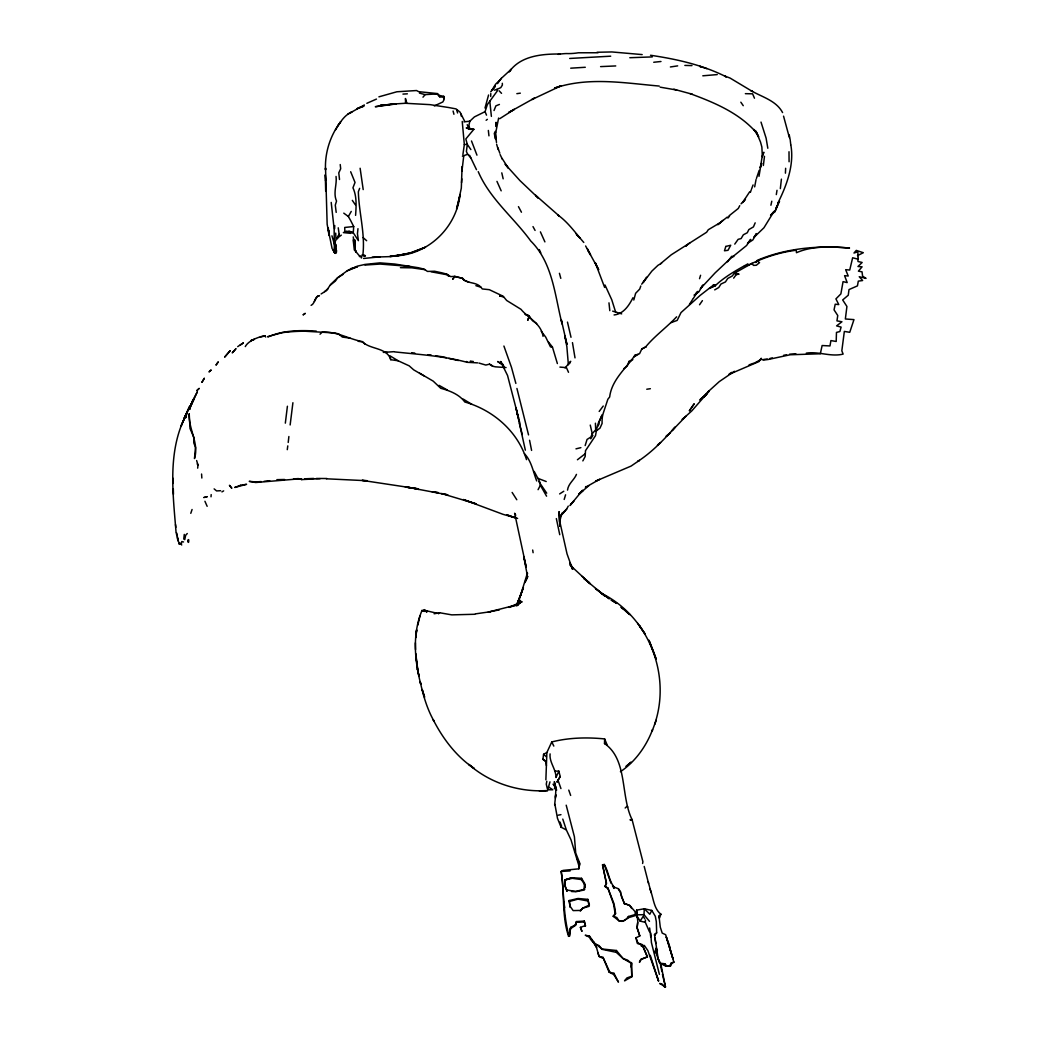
<?xml version="1.0" encoding="UTF-8"?>
<svg xmlns="http://www.w3.org/2000/svg" width="1039" height="1039" viewBox="0 0 1039 1039"><rect width="100%" height="100%" fill="white"/><g stroke="black" fill="none" stroke-linecap="round" stroke-linejoin="round"><path stroke-width="1.5" d="M193.773 438.263L193.773 442.874L195.527 447.354L194.488 458.55C199.319 443.185 188.332 429.159 189.202 413.73L190.02 428.484L194.202 438.237M655.102 935.113L654.518 934.477L656.661 932.827L656.323 921.658L655.297 916.281L651.804 910.437L644.284 908.774L636.608 910.164L636.855 917.463M336.039 176.448C337.104 184.838 332.935 192.916 336.532 201.085L335.285 205.138L336.194 212.385M188.436 542.111L188.462 539.618L188.046 541.826M443.705 98.822L443.731 96.328L439.107 95.38L437.601 93.588L418.665 91.666L416.535 90.536L396.898 91.77L378.91 96.835M559.761 526.072L559.8 521.604L567.021 553.826L572.502 569.203L569.814 563.164L573.346 568.697L570.138 565.164L590.191 583.749L582.1 576.359M789.082 161.759L789.004 151.746M550.086 753.898C549.137 762.353 556.086 769.055 555.982 777.497L558.852 771.133L554.904 771.12M363.949 256.451L365.364 255.711L362.845 255.217C365.39 233.84 358.962 213.047 358.351 191.786L359.637 188.345M599.126 423.899L596.957 427.717L595.49 435.705L585.502 450.679L585.165 456.498L582.853 460.9M659.401 974.348L651.401 942.49L650.791 933.061M426.613 612.348L426.016 610.919L424.159 611.413L423.743 609.984L422.353 611.062L422.107 610.231C412.184 633.543 414.535 660.272 420.769 684.259L420.211 681.649C423.146 695.351 427.159 709.182 434.146 721.378L433.263 719.832C442.939 738.755 456.355 756.522 474.148 768.444L471.797 766.613M642.609 863.487L642.907 861.682L632.102 819.693C620.296 795.913 627.985 759.743 604.503 743.508L604.62 738.924C587.087 737.171 568.891 737.586 551.774 741.95L546.865 752.509L545.878 779.834M581.554 878.319L581.398 879.565L584.58 884.501L584.347 889.955L584.71 883.553L581.554 878.319L571.931 877.708L564.671 879.994L564.904 886.033L567.086 891.345L564.982 885.41L564.8 879.981L571.931 877.708M490.694 96.484L490.798 93.471M559.839 526.202L559.06 511.604L559.553 522.098L561.865 513.175M463.732 155.928L461.939 171.227M635.115 914.554L628.439 916.489L626.205 919.346L628.283 917.736L635.842 915.45L635.232 911.826L629.816 905.54L624.517 903.449L621.582 896.982L620.634 891.904L618.348 888.722L614.179 887.163C608.724 880.527 608.646 871.435 604.114 864.24L610.997 883.163M781.406 179.137L780.341 188.617M785.419 173.162L785.64 168.292M631.803 976.777L631.387 962.595L631.803 976.777L624.556 980.842L626.907 977.972L631.881 976.153M649.479 921.32L643.998 914.671L644.284 908.774L649.804 914.255L651.804 910.437M650.713 936.788L649.648 927.97M568.385 364.806L566.852 346.558L564.787 335.805L566.904 344.078M334.571 228.905L334.766 225.554M461.55 182.682L461.784 178.812M566.203 805.186L574.411 836.746L575.71 853.006L579.801 863.318L578.84 868.825L563.047 870.409L561.177 871.435C564.852 892.969 561.515 915.398 568.567 936.308L569.411 936.256L570.684 927.385L575.32 924.97L576.554 921.567L584.282 921.074L585.425 926.152L584.282 921.074M462.238 121.446L464.329 144.551L462.887 154.668M331.207 202.423L334.142 228.931L334.376 249.698L334.922 245.957L331.935 235.827M461.861 169.902L462.069 166.772L461.316 188.137L458.991 199.02L460.056 194.566C456.55 227.112 428.782 254.399 395.885 255.815L412.002 252.581L425.483 247.204L410.613 252.737M616.283 952.347L616.4 950.49L601.906 948.971L598.945 945.529L595.074 943.957L589.503 936.139L585.256 935.217L589.386 937.087C591.905 943.1 598.074 944.711 601.867 949.282L616.283 952.347L623.075 958.542L631.218 963.179L627.491 960.075L623.075 958.542L616.4 950.49M292.907 402.729L290.141 424.964M343.766 213.138L348.364 216.515L350.701 220.645L353.702 226.541L353.26 232.762L358.403 240.658L357.455 233.671L357.974 228.684M555.397 798.121L555.917 788.575L554.307 781.705L556.151 788.705L553.164 784.068L556.151 787.848M570.684 927.385L569.411 936.256M211.021 496.798L211.177 494.616M649.453 931.723L645.297 922.294L645.466 920.125M585.282 887.111L584.1 882.929M197.67 468.16L197.955 465.043L196.631 460.537M495.733 132.745L498.616 118.043M555.501 796.965L555.722 794.64L554.644 804.822M637.634 922.541L637.089 928.009L639.816 935.983L637.128 927.697L637.829 921.892L636.608 910.164M285.335 423.146L287.413 406.236M288.219 442.458L288.881 436.523M183.734 539.137L184.28 534.423M287.284 449.666L287.777 445.9M542.916 759.288L545.93 761.496L542.916 759.288L543.579 754.275L546.865 752.509M575.32 924.97L576.554 921.567L575.71 925.255L570.06 928.983M588.827 904.943L587.853 899.371L578.009 898.488L569.112 900.566L570.099 906.255L573.138 910.593L580.411 910.437L582.684 908.19L589.386 905.021L587.853 899.371M589.386 937.087L589.503 936.139M607.802 887.877L613.815 903.216L614.971 908.58L615.543 913.372L613.192 916.242L616.802 917.515L619.244 921.281L623.231 921.048L625.79 919.372C620.361 924.216 617.335 919.021 613.192 916.242L615.296 914.32L613.581 904.164L607.802 887.877L605.153 886.54L606.503 883.124L602.503 864.643L606.425 883.747L604.997 885.942M609.101 972.127L613.971 973.322L618.452 982.141L613.815 974.569L609.101 972.127L602.997 957.361L599.048 956.425L596.49 947.516L591.204 938.801M614.179 887.163L614.023 888.423L612.503 885.786M618.348 888.722L620.517 892.839M613.815 974.569L613.971 973.322M631.66 908.463L629.816 905.54L624.517 903.449M628.283 917.736L628.439 916.489M639.699 936.009L635.998 937.736L636.946 942.165M642.167 944.607L647.44 956.997L642.167 944.607L637.881 943.061L635.998 937.736M660.791 914.151C653.414 908.216 653.531 897.384 649.985 889.072M658.986 916.06L659.414 918.216L660.908 914.125L658.986 916.06L660.284 927.165L662.207 933.1L665.648 934.697L672.934 958.737L666.376 937.373M664.635 987.05L662.246 984.167L659.648 983.439L665.48 986.998L662.44 974.361M671.311 964.114L673.947 961.984L671.22 963.062L670.402 966.166L666.09 966.14L659.817 963.205L656.622 954.633L656.479 948.893M631.154 967.127L631.712 963.231M578.879 868.786L579.606 863.967L577.255 858.98M355.585 215.359C356.208 206.371 356.961 196.319 352.948 187.799L355.026 182.435L350.675 171.747M776.315 194.592L777.003 190.306M694.039 295.128L698.922 291.751L702.909 285.05L700.403 288.66L715.118 272.88L729.547 259.295L746.586 245.503L750.729 239.399L747.522 243.373L752.82 239.97L756.47 233.593L753.807 237.528L763.951 227.762L774.081 211.32L770.561 215.294L774.938 211.657L779.523 201.293L777.704 203.293M754.665 186.877L756.041 179.565M190.046 407.275L189.63 409.483L191.436 403.989M546.8 781.289L546.267 784.159L547.631 789.796L552.787 789.77L548.54 786.939L549.982 781.848M218.268 361.897L215.995 365.131L217.93 362.221M760.314 167.889L762.301 155.707L763.834 152.239L762.353 156.72L761.873 147.07L760.496 142.018L755.937 131.109L758.665 136.836L753.989 129.459L756.444 132.758C739.326 112.939 714.092 102.445 690.117 93.627L692.325 94.185M488.564 95.004L485.005 108.03M417.834 625.062L419.912 616.062M654.518 934.477L658.207 959.049L659.817 963.205L664.83 963.776L664.505 965.361L666.363 965.906M184.734 539.683L185.669 535.254L187.267 533.527M620.413 771.717C635.258 761.743 646.271 746.223 652.557 729.677L652.167 730.794C673.337 680.493 651.063 617.854 601.841 593.516L609.361 598.815L595.477 588.555L604.763 595.957L583.645 578.255L588.957 582.528L584.827 578.866M763.353 165.474L764.483 156.344M770.912 205.228L771.795 201.215M502.318 83.289L502.369 85.094L500.785 87.627L496.954 89.38L497.369 90.861L487.356 104.575L485.057 111.654L474.407 116.913L469.836 121.199L468.966 125.148L469.797 129.317L473.862 129.317L465.836 138.953L467.29 144.356L470.862 149.577M641.777 349.026L646.154 346.688L641.777 349.026L639.543 353.728L635.024 355.208C626.153 368.248 611.698 379.767 609.659 396.989L607.867 399.236L603.529 412.34A26.676 15.468 71.5 0 0 602.101 423.393L600.023 428.094L596.035 431.107M758.99 176.331L760.327 168.409M615.296 914.32L615.543 913.372M671.22 963.062L670.402 966.166L670.012 965.01M760.444 167.76L761.665 163.266L760.171 167.279M516.292 605.815L519.565 598.854L517.37 603.373L520.552 595.009L517.11 604.451L523.396 587.567L520.201 596.386L527.474 572.957L526.734 578.593L526.734 572.242L523.708 556.41L526.176 566.982L514.63 513.253L515.76 515.253M564.19 499.46L565.58 494.811M756.444 178.396L759.171 170.383M699.533 278.686L700.585 275.27M633.79 300.024L635.634 293.297L639.725 289.063L640.79 285.998M365.364 255.711L362.26 254.711L361.416 257.997L360.364 255.919L359.429 256.659M547.631 789.796L548.54 786.939M750.418 192.293L751.223 189.838M190.786 513.331L192.072 509.487M654.83 724.261L656.193 720.196M517.045 604.802L519.11 598.724L517.11 604.451M777.653 203.501C786.445 186.046 794.432 165.019 790.848 145.083M424.042 610.958L424.509 609.633L427.198 611.529L426.86 610.867L437.211 613.296M567.515 490.109C568.359 483.434 574.151 480.122 576.463 474.381M585.165 445.562L587.048 439.445L590.84 437.081L592.243 433.692L595.685 429.795L595.412 423.211M751.574 188.981L753.067 184.955M774.938 211.657L777.536 205.047L775.834 208.423M337.285 238.918L339.156 234.256L338.246 227.814M494.019 110.524L495.889 105.861L499.421 104.445M597.308 426.185L602.113 414.925L598.334 423.172M193.176 399.755C186.085 415.392 195.072 395.976 193.215 400.431L189.475 408.95M321.103 293.959L326.519 290.543L330.675 284.439L337.532 277.842L347.273 270.75L357.403 266.14L364.936 264.438L379.949 262.867L394.781 264.049L418.34 267.724L424.211 269.166L427.445 271.413L434.549 271.244L442.185 272.893L446.692 274.127L448.835 276.179L446.861 274.725L431.12 271.776M191.566 404.431L197.358 391.729L191.786 402.327M755.171 222.84L753.444 226.892L748.833 229.593L747.288 232.736L743.353 234.775L741.119 238.554L738.145 239.334L734.768 244.113M188.877 408.483L189.903 406.132M560.19 776.51L557.073 781.977L560.19 776.51L558.852 771.133M184.812 417.717L185.487 416.197C167.331 452.069 173.019 493.759 176.059 532.371M524.812 582.723L527.786 576.398L525.059 582.165M184.228 418.925L181.176 425.821L189.189 407.028M188.371 409.665L184.033 418.535L189.838 406.223M569.489 363.702L570.684 361.286L565.099 367.936M646.492 277.205L643.089 282.621L651.856 271.114L658.012 265.283L661.583 263.218M739.742 205.67L738.287 208.462L729.118 215.774M538.072 489.681L540.384 485.278L539.657 481.68L534.176 471.394M566.593 509.188L568.268 506.097M339.156 234.256L336.87 238.463L341.324 235.126M434.328 105.939L442.809 101.965L444.069 99.692L443.731 96.328M314.375 301.466L317.038 296.673L319.454 295.608C314.661 295.842 315.181 303.7 311.103 305.362M193.215 400.431L193.605 399.729M348.364 216.515L351.247 211.411M334.922 245.957L336.571 250.789L336.285 252.984L335.09 253.36L336.142 246.191L334.74 242.321L335.987 240.113L335.701 233.126M578.996 865.994L571.034 839.889L566.346 829.914L561.06 827.187L561.605 826.226L559.995 822.07M632.959 297.751C628.985 305.505 623.595 313.908 614.088 314.96M635.024 355.208L634.102 356.819L638.128 354.416M359.624 256.126L355.377 251.035L354.65 240.1L355.26 250.178L354.325 249.996L353.273 240.645M749.651 191.838L742.547 202.579L745.431 199.254L741.054 203.826M590.775 438.809L592.905 435.315M190.631 405.067L192.215 402.535M335.493 129.862C339.766 122.992 344.065 115.212 351.922 111.952L347.935 114.043M693.299 298.466L697.753 291.427L695.896 293.284M689.428 304.401L692.87 299.024M645.297 922.294L640.115 921.112L643.258 916.255L644.725 918.84M517.357 605.607L520.643 600.646L516.786 605.555M699.546 304.765L702.416 300.635M645.868 346.649C654.973 335.701 666.739 327.389 676.623 316.817M337.896 125.628L340.623 121.836C330.22 135.512 324.713 152.772 325.519 169.941L325.532 167.98L327.155 224.281L329.272 235.645L328.48 230.177L328.701 233.515M586.074 486.46L585.412 487.382L599.607 479.317L595.646 481.148L631.076 466.082L639.44 460.355L637.738 461.446C651.921 452.277 663.895 439.692 675.155 427.094L671.986 430.756L685.87 416.288L682.116 419.379M733.664 278.14L736.222 274.621L739.041 274.166L734.495 273.192L732.144 276.075L727.742 278.452L725.43 281.946L720.962 284.037L718.767 287.504L714.689 289.881M671.064 322.622L677.168 320.415L681.013 312.583L700.247 295.323L709.585 288.076L715.364 285.595L714.819 284.777L713.274 285.141L709.364 288.439L715.364 285.595C724.69 276.764 736.404 270.205 747.885 263.88L747.742 265.465C762.938 257.828 779.237 252.295 796.251 250.243L796.471 252.711C812.732 245.516 831.953 246.672 849.525 248.048C818.628 245.243 786.276 248.126 757.405 260.269L755.86 262.542L756.847 260.906L759.561 262.594L756.34 265.257L753.444 265.4L752.028 263.322L734.495 273.192L736.222 274.621M599.178 411.444L603.243 406.028M727.482 261.828L731.664 256.321L733.794 256.581M501.356 78.328L497.317 83.497L501.356 78.328L511.292 69.197L509.214 71.86C520.422 55.807 541.761 53.924 559.865 54.002M641.686 284.179L645.44 279.348M699.598 400.002L707.182 393.313L691.805 410.886L683.22 418.626M734.417 371.287L719.274 381.612L708.053 391.755M518.435 604.49L520.24 602.282L518.877 603.516L522.098 601.724L508.811 607.399M245.282 346.597C250.659 336.376 275.478 333.805 260.308 337.039M580.32 911.06L582.684 908.19L589.23 906.281M490.72 91.731L495.278 86.237L491.785 90.497L495.616 84.133L499.395 80.847M422.99 97.185L425.12 94.614L432.679 94.172L437.341 94.211L439.757 96.835L443.965 97.224M654.518 935.399L656.661 932.827M727.897 218.073L729.534 216.125M560.333 516.24L566.671 509.097L562.619 513.058L565.255 510.759M446.692 274.127L450.744 276.621L454.796 276.348L452.679 279.257L454.796 276.348L462.524 278.296L464.472 280.335L468.901 282.192M569.892 505.577L582.632 490.252L578.866 494.265L588.944 485.577M709.364 390.768L700.883 399.275M707.182 393.313L704 396.976L709.195 391.209M570.606 504.668L573.71 501.11L570.606 504.668L572.645 502.331M236.074 348.623L232.229 352.87L235.515 349.26M499.733 118.693L514.331 109.342L508.772 112.433L534.514 98.082L531.929 99.536L560.995 85.821L554.605 88.068M660.57 263.672L671.259 254.789L706.637 232.242L708.286 229.736L720.248 222.632L727.339 217.034M560.8 515.344L563.632 512.617M237.71 346.649L239.619 345.312M625.179 808.017L626.894 806.407L627.777 806.965M320.025 334.22L322.142 332.233C336.493 331.116 348.675 339.065 362.403 341.61L364.741 343.935M559.644 493.928L563.774 491.239M438.458 613.802L439.614 612.75L451.796 614.867L474.771 614.27M578.866 494.265L583.126 490.642M660.544 442.523L657.44 445.173L659.869 443.108M720.248 222.632L717.819 224.684L722.884 220.385M577.424 459.758L585.217 453.744M669.467 433.51L666.168 436.263L670.545 432.627M324.584 291.608L328.155 288.621M330.415 285.05L335.376 281.05L337.532 277.842L342.948 274.426M690.039 242.697L685.896 246.035L686.831 245.295M486.135 120.29L487.343 119.329M623.79 368.689L627.192 366.04L629.348 361.04L628.543 362.624L631.543 360.338M350.039 338.117L342.376 337.065L338.714 333.935L334.701 332.961L304.778 331.207A136.603 93.341 7.4 0 0 282.348 332.623L267.62 336.636M857.474 255.62L863.305 252.711L856.292 250.399L853.98 253.022L857.85 251.815L858.214 259.218L852.642 257.763L849.733 270.036L845.642 269.698L848.227 276.023L844.564 275.66L847.201 282.595L843.058 281.647L840.876 293.894L835.914 298.881L838.772 304.583L835.213 304.206L834.057 309.869L837.759 315.518L836.953 320.869L841.928 321.765L836.603 325.869L841.109 327.103L839.876 331.545L836.473 332.415L836.2 341.467L830.914 340.584L829.979 345.935L822.122 345.532L820.329 353.779L790.172 354.767L768.211 359.481L763.34 360.078L761.457 359.26L755.327 362.559M568.567 936.308L569.45 935.944M356.169 250.893L355.832 252.204M316.246 331.103C300.076 330.025 282.92 330.324 268.062 336.935M729.287 373.923L731.82 372.352M350.442 112.731L364.351 104.952M637.881 943.061L637.284 943.425L642.128 944.919M666.09 966.14L670.051 965.569M178.89 543.761L180.708 543.579L181.721 544.981M221.904 491.889L223.658 490.876M347.273 270.75L357.442 266.75L350.416 268.724M366.845 103.316L376.456 99.082M630.543 360.65L632.842 359.598M508.954 607.373L518.435 604.477L488.239 612.075L499.382 609.854M347.117 231.074L343.389 232.593L350.844 233.359L348.818 230.957L353.26 232.762L344.844 231.476L344.714 227.463L353.702 226.541M254.334 339.246L250.724 340.688L253.984 339.571M729.3 374.261L759.002 361.559L761.223 358.299L761.457 359.26M580.411 927.359L581.879 931.204L580.411 927.359L585.502 925.528M462.394 156.162L467.68 154.279L470.732 157.707M749.08 364.858L754.002 363.105M554.8 88.055C588.606 76.639 624.712 83.055 659.22 86.055M494.278 90.198L496.954 89.38M409.093 253.191L397.054 255.971L389.859 256.425L405.691 254.113L390.924 256.594L372.261 257.153M569.982 907.203L569.411 901.475L577.931 899.125L587.645 900.943M204.514 497.408L207.255 496.668L203.67 497.538M769.743 358.533L772.263 357.897M492.564 365.806L489.486 364.157L485.823 365.053L479.018 363.079M575.983 448.848L580.879 447.653M584.554 889.319L575.645 891.384L567.242 890.098M582.944 890.241L575.905 891.696L571.502 891.514M439.614 612.75L434.146 613.776M631.959 819.433L629.985 819.823L632.102 819.693M558.19 815.186L560.956 814.667M783.588 355.312L786.588 354.754M383.313 352.403L393.989 351.676M670.389 66.964L677.662 65.873M702.806 75.808L717.235 74.587M516.851 93.666L520.331 93.159M646.765 389.235L650.375 388.703M475.42 613.88L490.577 611.698M564.8 879.981L572.268 878.319L581.398 879.565M763.6 359.455L767.25 359M463.991 121.875L469.836 121.199M653.739 62.262L660.973 61.496M585.282 67.275L570.723 68.184M364.975 265.049L380.157 264.062L409.821 266.439M376.391 257.127L380.027 256.815L363.572 258.477M467.784 362.351L477.615 362.871M326.934 478.511L316.388 478.472M304.609 478.797L313.648 478.447M320.09 478.693L301.752 479.576L298.349 478.589L293.492 478.914M610.711 56.184L569.71 58.457M600.594 66.613L615.737 65.938M464.329 144.551L467.29 144.356L466.407 151.525L467.68 154.279M466.459 361.481L467.355 362.377C444.173 356.052 419.003 354.494 394.755 351.896M789.588 354.195L795.874 353.792M806.303 353.143C818.602 351.208 830.966 357.169 843.123 354.091L841.824 350.792L844.343 331.428L849.746 332.298L853.967 319.622L845.356 318.973L846.928 306.479L842.681 299.946L848.266 295.219L848.993 289.582L857.448 285.881L858.305 281.14L862.643 280.53L859.24 276.712L866.032 278.4L862.604 276.166L862.032 271.841L858.396 271.153L862.071 266.841L857.98 266.503L862.162 262.464L858.032 261.516L857.72 258.425M641.258 945.62L644.31 945.425L647.881 950.633L658.57 981.089L650.258 955.309M664.674 986.738L665.48 986.998L660.713 963.387M255.529 481.927L249.243 481.356L255.685 482.512L300.245 478.771L301.752 479.576M402.95 94.094L407.353 93.822M220.619 490.707L216.58 490.928L214.138 488.888M598.035 52.755L578.372 52.781A44.391 30.339 7.4 0 1 566.099 53.56A49.573 33.871 7.4 0 0 558.138 54.366M629.816 57.716L652.284 56.911M276.868 479.667L284.556 479.486M576.463 922.19L584.165 922.009M597.022 52.275L611.867 51.95L642.167 54.586M636.426 914.84L643.998 914.671M293.634 478.862L301.583 478.992M400.431 267.659L411.912 267.828L425.211 269.711M641.284 945.984L644.349 946.035M326.363 478.797L367.287 480.745L362.104 480.369L417.652 488.759L405.34 487.083M745.366 93.666L752.6 93.822L754.47 98.211M684.857 65.418L691.974 65.6M570.125 870.903L561.177 871.435C564.229 892.995 563.112 914.865 569.021 935.97M503.512 296.686L499.772 296.024L503.512 296.686L506.681 300.479L520.994 309.323C528.28 318.272 541.137 323.337 543.059 336.363M656.895 952.932L654.661 952.867L656.116 948.113L657.427 950.633M547.462 790.952L539.215 790.783L545.943 790.679C518.11 792.095 489.798 782.899 468.784 764.418L472.083 766.873L470.615 765.691M389.43 104.874L380.248 105.329L396.184 103.926L375.313 106.718L390.508 104.212L405.327 103.277L430.016 104.64L448.705 107.524L456.017 108.9L460.043 112.108L464.719 121.381M473.239 361.442L470.264 361.247L472.018 362.027M384.261 352.247L387.196 352.468M559.904 367.092L566.437 367.624L568.515 372.3M427.938 354.754L431.159 355.026M744.444 265.919L746.34 266.088M411.691 352.779L414.743 353.065M557.372 363.559L552.449 347.091L550.488 346.896L545.709 337.104L541.267 331.272M442.198 356.741L435.588 355.832M650.518 55.262C676.545 59.106 702.793 64.963 726.287 76.86L724.599 75.977L730.079 78.068L752.535 91.536L750.976 90.64C762.029 97.056 776.237 100.549 782.575 112.576M358.143 341.273L362.494 341.909C370.507 349.714 387.04 347.325 390.742 359.702L398.093 360.754L409.184 365.845L413.691 369.845L424.107 375.923M506.058 367.572L495.421 366.832L492.226 366.131L489.486 364.157M676.675 90.029L660.155 87.159M414.925 488.473L406.015 486.966L446.718 494.655M473.862 129.317L466.251 127.953L469.797 129.317M448.809 358.429L458.433 360.533M447.848 494.863L441.588 493.551L476.317 503.928L463.329 499.538L503.11 514.357L517.617 518.435M713.274 285.141L715.364 285.595M443.575 357.052L446.328 357.689M690.792 93.822L673.843 89.211M414.171 488.291L418.821 489.447M183.539 541.968L181.799 541.527L181.254 544.397L179.812 543.02M612.672 311.142L621.673 313.869M526.526 459.641C517.63 431.341 493.239 410.106 464.823 402.002C459.238 394.313 449.549 390.677 440.718 388.274L433.198 381.131L419.561 373.157M419.444 93.107L425.12 94.614M475.875 285.686L480.901 287.193L482.291 288.946L489.33 289.686L502.928 296.128M454.874 276.647L462.524 278.296L464.472 280.335M706.858 68.652L699.728 66.353L701.455 66.925M528.682 315.544L525.02 314.259L529.28 316.116L527.786 320.194L529.28 316.116L528.682 315.544L529.955 317.311M537.488 478.187L546.215 481.538M334.013 250.191L332.701 249.672L335.09 253.36L333.844 251.919M604.503 743.508L607.049 744.664L604.62 738.924M599.048 956.425L602.88 958.309M439.068 385.352L447.277 390.002M503.019 364.533L497.655 361.507L501.928 364.507M463.173 399.08L471.836 404.314M554.345 788.367L556.735 789.991M462.563 278.907C467.576 283.842 476.252 281.751 480.901 287.193M536.682 323.61L532.682 320.791L528.773 315.843M398.093 360.754L389.937 355.806L390.742 359.702M605.153 886.54L607.711 888.501M623.127 608.854L621.01 607.205L629.881 614.62L626.413 611.763M363.105 237.58L366.65 240.723M543.579 754.275L546.41 756.821M502.123 158.486L508.292 168.071L505.136 164.214L519.955 180.604L538.462 198.215L535.605 195.28L559.151 215.93L557.891 215.021C568.216 222.359 575.567 233.126 583.788 242.451M576.97 234.996L579.827 237.931L575.957 233.645M499.058 90.757L501.538 93.341M664.83 963.776L666.674 965.776M524.422 453.705C531.526 461.056 533.163 471.823 536.695 480.94M231.71 487.94L229.424 485.291L231.671 488.252M264.724 335.857L265.711 337.039M538.89 481.667L546.722 493.187M548.54 342.143L552.449 347.091M637.621 623.244L644.946 633.738L639.556 625.816L640.479 627.049M476.498 169.695L469.576 155.266M740.833 102.199L743.249 105.692M352.325 200.358L355.299 204.735M504.019 366.468L500.642 361.481L507.564 375.521L519.864 423.068M512.123 492.434L516.799 499.746M585.606 245.97L598.685 269.711L595.23 262.62L604.633 287.4M197.878 464.745L197.332 463.862L197.955 465.043M636.699 915.58L640.115 921.112M587.996 250.633L590.503 254.815L587.36 248.659M478.226 171.656C489.901 198.943 513.656 217.463 530.76 241.009C552.813 262.867 554.8 295.44 562.086 323.986L561.346 319.999L566.904 344.195M546.579 496.174L540.384 485.278M532.994 226.606L535.072 230.424M658.207 959.049L660.284 962.854M518.461 206.644L521.448 212.216M602.997 957.361L609.763 972.075M593.801 941.931L596.62 947.503M551.774 741.95L553.813 746.08M540.397 231.866L544.904 241.879M500.11 154.577L502.369 159.266M496.954 181.383L501.175 190.838M439.107 95.38L439.757 96.835M539.345 249.646L540.787 252.867M204.93 501.266L207.151 506.318M485.057 111.654L486.512 115.147M605.01 285.037L611.776 299.803L615.62 312.064M334.74 242.321L336.104 245.646M561.06 827.187L557.488 818.329L554.891 804.264M560.943 788.575L557.93 780.016M783.549 116.147L789.367 137.551M624.439 904.086L620.958 894.319M562.774 819.096L566.346 829.914M467.225 124.641L468.862 129.07M476.953 155.162L471.498 140.979M666.298 937.074L668.09 942.1M653.804 652.414L648.959 640.193L656.141 659.025L654.271 653.7M497.941 147.863L499.811 153.188M568.775 790.108L570.658 795.432M503.915 346.039L511.487 367.364L515.864 383.417M178.331 541.085L179.474 544.332M668.22 942.087L669.973 947.425M656.739 975.452L658.492 980.79M569.112 900.566L569.411 901.475M761.003 122.083L766.094 138.096L767.821 148.252M332.155 248.789L329.246 234.619M598.035 953.166L598.971 956.127M406.769 102.9L405.431 98.523L405.561 102.783M517.006 413.21L518.461 418.081L515.967 407.833L525.344 450.173M529.565 440.276L531.591 450.419M496.616 144.226L498.188 149.564M456.628 109.744L457.589 112.965M644.193 866.435L648.57 883.41M559.424 273.296L560.8 278.348M673.895 962.296L669.597 947.139M516.928 388.469L528.539 434.899M648.193 881.734L651.193 892.735M592.243 433.692L590.256 425.081M453.095 111.03L453.926 114.277M519.448 423.328L522.253 434.497M416.288 659.129L418.172 672.077M418.107 671.817L417.431 669.025L418.925 675.973L418.444 673.207M460.822 113.939L461.433 116.42M501.785 172.851L503.162 178.825M176.695 533.02L177.305 535.708M571.008 337.285L567.476 322.103M353.273 239.256L354.351 244.321M353.221 236.918L353.883 240.087M660.414 964.322L661.869 971.569M789.237 134.914L790.276 140.291M654.83 938.1L655.869 943.49M559.748 534.695L556.346 518.578M177.565 537.059L178.072 539.748M575.009 357.884L572.463 342.636M360.117 168.253L363.195 189.592M608.971 302.843L609.802 310.648M494.278 133.174L495.2 138.564M545.722 761.275L546.423 765.587M635.413 912.761L635.842 915.45M532.682 550.034L533.111 552.709M563.865 902.138L564.722 907.67M328.246 227.957L328.818 231.762M417.626 669.83L415.873 653.856L416.132 657.804M177.63 538.254L177.955 540.799L176.266 533.046M790.341 141.109L790.77 144.72M496.486 142.512L495.304 131.395L495.707 139.486M488.343 130.446L488.953 135.849M339.519 179.513L338.779 172.877L340.688 168.76L340.221 164.539M175.526 524.552L175.825 527.318M489.798 101.082L491.382 116.394M354.65 239.645L355.377 251.035M354.883 246.139L355.078 249.191M201.579 474.031L201.839 478.031M664.986 984.284L665.09 986.712M173.305 489.018L173.461 494.291M325.688 191.098L325.428 180.695M415.392 642.842L415.535 649.57M188.462 539.618L188.514 542.41M173.084 478.304L173.188 483.434M269.711 480.706A125.797 86.705 -19.7 0 1 264.023 481.33M261.179 481.564A125.797 86.705 -19.7 0 1 255.529 481.901M416.496 631.192L415.834 637.608L416.665 629.829L416.496 631.192M459.069 198.865L456.628 208.826L459.069 198.865M186.669 413.483L185.669 417.834L186.955 412.6L186.669 413.483M725.819 246.438L724.469 250.789L728.014 250.295L730.716 245.243L725.819 246.438M204.254 378.352L202.008 382.196L204.254 378.352M640.686 959.542L639.427 962.335L641.284 959.192L647.011 957.023L640.686 959.542M694.065 403.976L689.415 410.73L694.065 403.976M209.995 370.689L209.047 371.962L211.216 370.001L209.995 370.689M230.1 350.766L224.801 356.935L230.1 350.766M199.098 388.469L197.046 390.417L199.098 388.469M243.295 342.961L240.269 344.974L243.295 342.961M303.232 314.778L305.141 313.44L303.232 314.778M630.92 762.314L626.205 766.288L630.92 762.314M359.806 107.549L356.961 108.705L363.962 106.121L359.806 107.549M240.516 485.291L234.775 487.46L246.581 484.304L240.516 485.291M438.367 492.694L432.159 491.837L438.289 492.668M514.552 517.552L507.162 514.954L514.552 517.552M616.724 603.399L611.283 600.074L616.724 603.399M424.548 697.091L422.224 689.61L424.548 697.091M496.291 126.576L496.071 122.316L496.226 126.667M325.519 180.513L325.285 174.955L325.519 180.513"/></g></svg>
